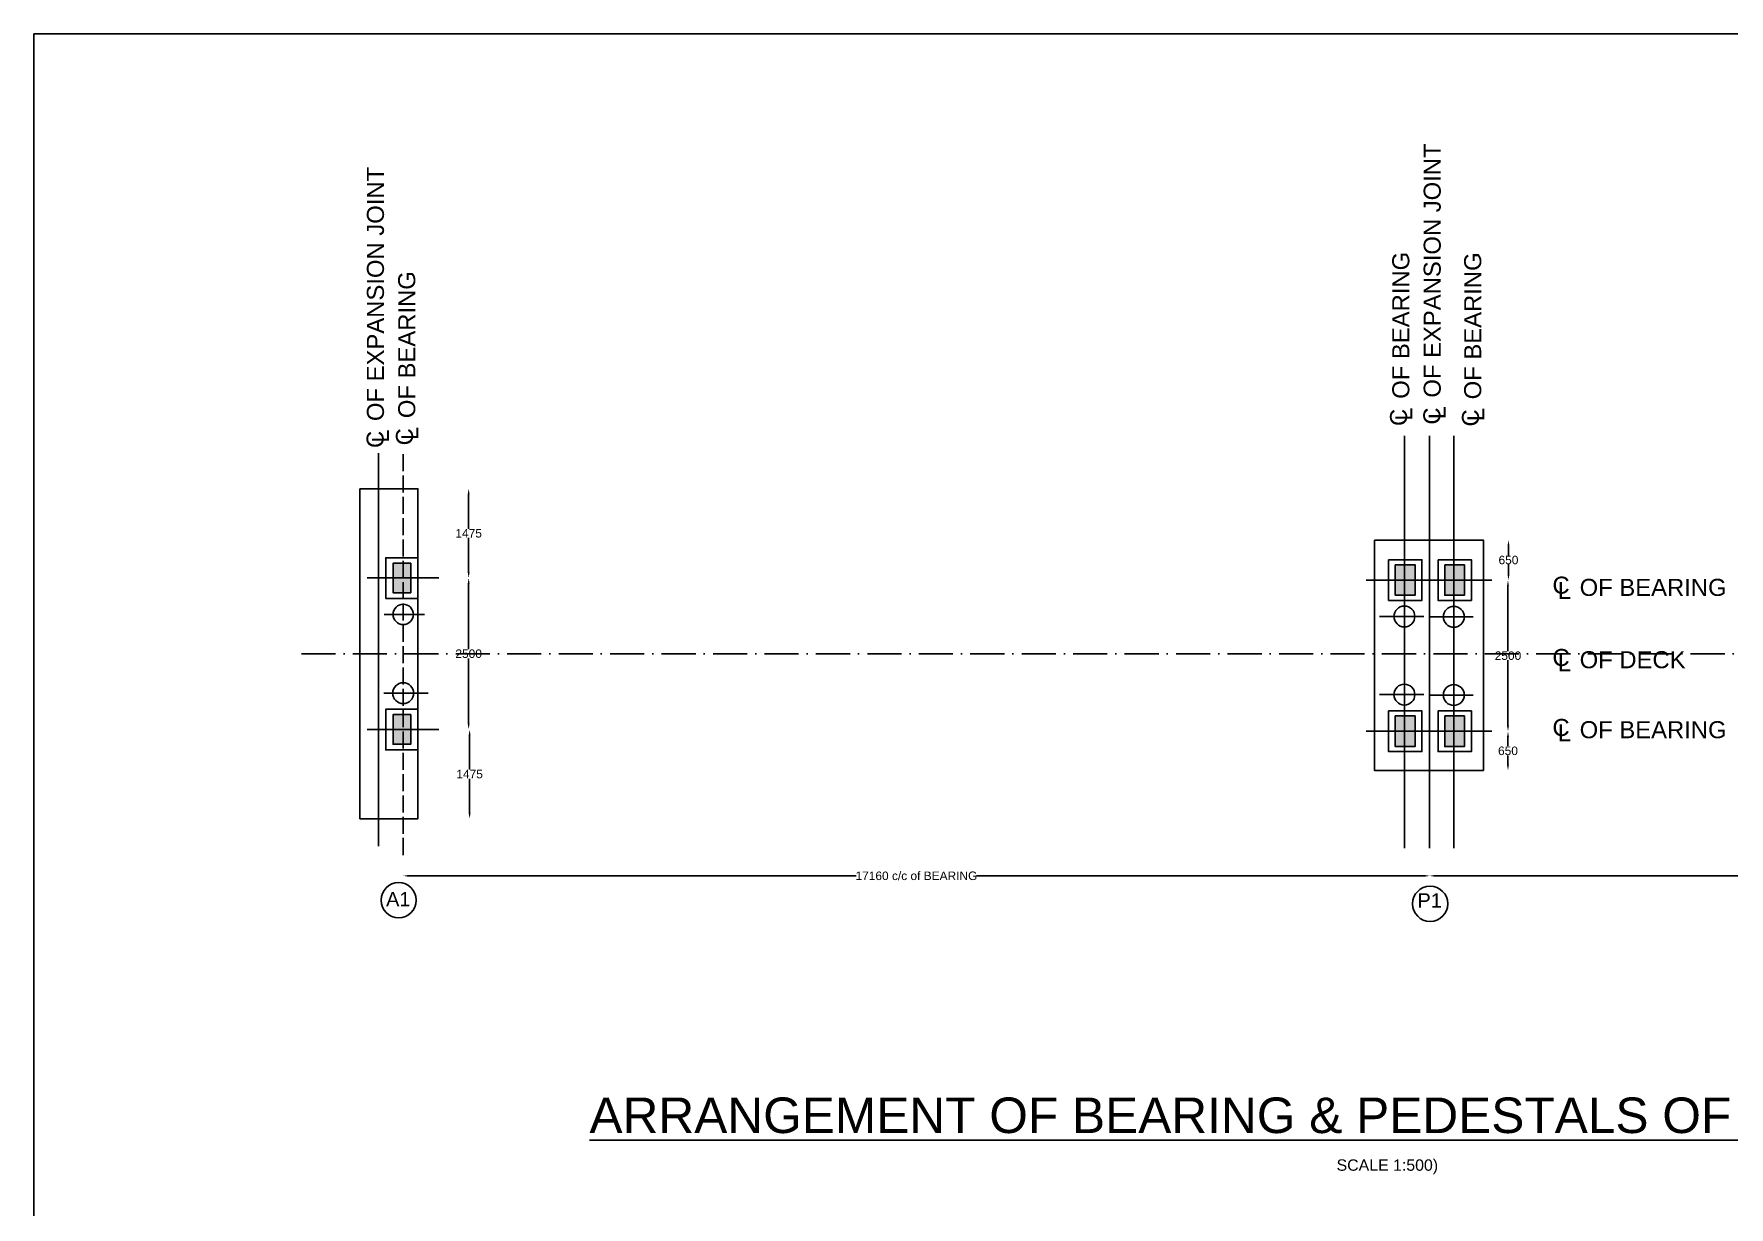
# Model space of a CAD drawing. Header units: inches. Extents: x 1038 to 2230, y -190 to 683.
# Drawn here: x 1038 to 1634, y 270 to 683 of the extents above; entities that cross this region are included whole.
import ezdxf

# ---------------------------------------------------------------- set-up
doc = ezdxf.new("R2010")
doc.units = ezdxf.units.IN
doc.header["$MEASUREMENT"] = 0
doc.linetypes.add('ACAD_ISO02W100', pattern=[15, 12, -3])
doc.linetypes.add('ACAD_ISO10W100', pattern=[18, 12, -3, 0, -3])
doc.layers.add('0 @ 1', color=7, linetype='Continuous')
doc.layers.add('DIMENSIONS', color=7, linetype='Continuous')
doc.styles.add('Annotative', font='arial.ttf', dxfattribs={"height": 4})
doc.styles.get("Standard").update_dxf_attribs({"font": 'arial.ttf', "height": 3})
doc.dimstyles.get("Standard").update_dxf_attribs({"dimtxt": 3, "dimasz": 2, "dimexe": 0.18, "dimexo": 0.0625, "dimgap": 0.09, "dimtad": 0, "dimtih": 1, "dimtoh": 1, "dimdec": 0, "dimzin": 0, "dimdsep": 46, "dimtxsty": 'Standard', "dimcen": 0.09, "dimse1": 1, "dimse2": 1, "dimadec": 0, "dimazin": 0, "dimtfac": 1, "dimtdec": 0, "dimtofl": 0, "dimtmove": 0, "dimatfit": 3, "dimfxl": 1, "dimtolj": 1, "dimtzin": 0, "dimarcsym": 0})

# ---------------------------------------------------------------- blocks, each defined once
blk = doc.blocks.new('*D1')
at = {"layer": 'Defpoints', "color": 0, "transparency": 16777216}
for p in [(1172.8, 522.7), (1172.8, 491.28), (1190.65, 491.28)]:
    blk.add_point(p, dxfattribs=at)
at = {"layer": 'DIMENSIONS', "color": 0, "lineweight": -2, "transparency": 16777216}
for p, q in [((1190.65, 520.7), (1190.65, 508.61)), ((1190.65, 493.28), (1190.65, 505.36))]:
    blk.add_line(p, q, dxfattribs=at)
at = {"layer": 'DIMENSIONS', "color": 0, "transparency": 16777216}
for points in [[(1190.32, 520.7), (1190.98, 520.7), (1190.65, 522.7)], [(1190.32, 493.28), (1190.98, 493.28), (1190.65, 491.28)]]:
    blk.add_solid(points, dxfattribs=at)
at = {"layer": 'DIMENSIONS', "color": 0, "transparency": 16777216, "insert": (1190.65, 506.99), "char_height": 3, "attachment_point": 5}
blk.add_mtext('\\A1;1475', dxfattribs=at)
blk = doc.blocks.new('*D2')
at = {"layer": 'Defpoints', "color": 0, "transparency": 16777216}
for p in [(1170.3, 491.28), (1172.8, 438.01), (1190.65, 438.01)]:
    blk.add_point(p, dxfattribs=at)
at = {"layer": 'DIMENSIONS', "color": 0, "lineweight": -2, "transparency": 16777216}
for p, q in [((1190.65, 489.28), (1190.65, 466.26)), ((1190.65, 440.01), (1190.65, 463.02))]:
    blk.add_line(p, q, dxfattribs=at)
at = {"layer": 'DIMENSIONS', "color": 0, "transparency": 16777216}
for points in [[(1190.32, 489.28), (1190.98, 489.28), (1190.65, 491.28)], [(1190.32, 440.01), (1190.98, 440.01), (1190.65, 438.01)]]:
    blk.add_solid(points, dxfattribs=at)
at = {"layer": 'DIMENSIONS', "color": 0, "transparency": 16777216, "insert": (1190.65, 464.64), "char_height": 3, "attachment_point": 5}
blk.add_mtext('\\A1;2500', dxfattribs=at)
blk = doc.blocks.new('*D3')
at = {"layer": 'Defpoints', "color": 0, "transparency": 16777216}
for p in [(1172.8, 437.96), (1172.8, 406.61), (1190.98, 406.61)]:
    blk.add_point(p, dxfattribs=at)
at = {"layer": 'DIMENSIONS', "color": 0, "lineweight": -2, "transparency": 16777216}
for p, q in [((1190.98, 435.96), (1190.98, 423.91)), ((1190.98, 408.61), (1190.98, 420.66))]:
    blk.add_line(p, q, dxfattribs=at)
at = {"layer": 'DIMENSIONS', "color": 0, "transparency": 16777216}
for points in [[(1190.65, 435.96), (1191.32, 435.96), (1190.98, 437.96)], [(1190.65, 408.61), (1191.32, 408.61), (1190.98, 406.61)]]:
    blk.add_solid(points, dxfattribs=at)
at = {"layer": 'DIMENSIONS', "color": 0, "transparency": 16777216, "insert": (1190.98, 422.29), "char_height": 3, "attachment_point": 5}
blk.add_mtext('\\A1;1475', dxfattribs=at)
blk = doc.blocks.new('*D4')
at = {"layer": 'Defpoints', "color": 0, "transparency": 16777216}
for p in [(1537.19, 504.61), (1537.19, 490.53), (1556.42, 490.53)]:
    blk.add_point(p, dxfattribs=at)
at = {"layer": 'DIMENSIONS', "color": 0, "lineweight": -2, "transparency": 16777216}
for p, q in [((1556.42, 502.61), (1556.42, 499.21)), ((1556.42, 492.53), (1556.42, 495.97))]:
    blk.add_line(p, q, dxfattribs=at)
at = {"layer": 'DIMENSIONS', "color": 0, "transparency": 16777216}
for points in [[(1556.09, 502.61), (1556.75, 502.61), (1556.42, 504.61)], [(1556.09, 492.53), (1556.75, 492.53), (1556.42, 490.53)]]:
    blk.add_solid(points, dxfattribs=at)
at = {"layer": 'DIMENSIONS', "color": 0, "transparency": 16777216, "insert": (1556.42, 497.59), "char_height": 3, "attachment_point": 5}
blk.add_mtext('\\A1;650', dxfattribs=at)
blk = doc.blocks.new('*D5')
at = {"layer": 'Defpoints', "color": 0, "transparency": 16777216}
for p in [(1537.19, 490.53), (1537.19, 437.35), (1556.25, 437.35)]:
    blk.add_point(p, dxfattribs=at)
at = {"layer": 'DIMENSIONS', "color": 0, "lineweight": -2, "transparency": 16777216}
for p, q in [((1556.25, 488.53), (1556.25, 465.56)), ((1556.25, 439.35), (1556.25, 462.32))]:
    blk.add_line(p, q, dxfattribs=at)
at = {"layer": 'DIMENSIONS', "color": 0, "transparency": 16777216}
for points in [[(1555.91, 488.53), (1556.58, 488.53), (1556.25, 490.53)], [(1555.91, 439.35), (1556.58, 439.35), (1556.25, 437.35)]]:
    blk.add_solid(points, dxfattribs=at)
at = {"layer": 'DIMENSIONS', "color": 0, "transparency": 16777216, "insert": (1556.25, 463.94), "char_height": 3, "attachment_point": 5}
blk.add_mtext('\\A1;2500', dxfattribs=at)
blk = doc.blocks.new('*D6')
at = {"layer": 'Defpoints', "color": 0, "transparency": 16777216}
for p in [(1537.19, 437.35), (1537.19, 423.61), (1556.25, 423.61)]:
    blk.add_point(p, dxfattribs=at)
at = {"layer": 'DIMENSIONS', "color": 0, "lineweight": -2, "transparency": 16777216}
for p, q in [((1556.25, 435.35), (1556.25, 432.1)), ((1556.25, 425.61), (1556.25, 428.86))]:
    blk.add_line(p, q, dxfattribs=at)
at = {"layer": 'DIMENSIONS', "color": 0, "transparency": 16777216}
for points in [[(1555.91, 435.35), (1556.58, 435.35), (1556.25, 437.35)], [(1555.91, 425.61), (1556.58, 425.61), (1556.25, 423.61)]]:
    blk.add_solid(points, dxfattribs=at)
at = {"layer": 'DIMENSIONS', "color": 0, "transparency": 16777216, "insert": (1556.25, 430.48), "char_height": 3, "attachment_point": 5}
blk.add_mtext('\\A1;650', dxfattribs=at)
blk = doc.blocks.new('*D10')
at = {"layer": 'Defpoints', "color": 0, "transparency": 16777216}
for p in [(1528.7, 396.31), (1167.62, 393.09), (1528.7, 386.51)]:
    blk.add_point(p, dxfattribs=at)
at = {"layer": 'DIMENSIONS', "color": 0, "lineweight": -2, "transparency": 16777216}
for p, q in [((1169.62, 386.51), (1327, 386.51)), ((1526.7, 386.51), (1369.32, 386.51))]:
    blk.add_line(p, q, dxfattribs=at)
at = {"layer": 'DIMENSIONS', "color": 0, "transparency": 16777216}
for points in [[(1169.62, 386.85), (1169.62, 386.18), (1167.62, 386.51)], [(1526.7, 386.85), (1526.7, 386.18), (1528.7, 386.51)]]:
    blk.add_solid(points, dxfattribs=at)
at = {"layer": 'DIMENSIONS', "color": 0, "transparency": 16777216, "insert": (1348.16, 386.51), "char_height": 3, "attachment_point": 5}
blk.add_mtext('\\A1;17160 c/c of BEARING ', dxfattribs=at)
blk = doc.blocks.new('*D11')
at = {"layer": 'Defpoints', "color": 0, "transparency": 16777216}
for p in [(1528.7, 386.51), (1890.42, 386.51), (1890.42, 386.51)]:
    blk.add_point(p, dxfattribs=at)
at = {"layer": 'DIMENSIONS', "color": 0, "lineweight": -2, "transparency": 16777216}
for p, q in [((1530.7, 386.51), (1686.3, 386.51)), ((1888.42, 386.51), (1732.81, 386.51))]:
    blk.add_line(p, q, dxfattribs=at)
at = {"layer": 'DIMENSIONS', "color": 0, "transparency": 16777216}
for points in [[(1530.7, 386.85), (1530.7, 386.18), (1528.7, 386.51)], [(1888.42, 386.85), (1888.42, 386.18), (1890.42, 386.51)]]:
    blk.add_solid(points, dxfattribs=at)
at = {"layer": 'DIMENSIONS', "color": 0, "transparency": 16777216, "insert": (1709.56, 386.51), "char_height": 3, "attachment_point": 5}
blk.add_mtext('\\A1;17160 C/C OF BEARING ', dxfattribs=at)

msp = doc.modelspace()

# ---------------------------------------------------------------- hatches: boundary and pattern name
h = msp.add_hatch(color=0)
h.paths.add_polyline_path([(1170.3, 443.22), (1164.06, 443.22), (1164.06, 432.8), (1170.3, 432.8)])
h.paths.add_polyline_path([(1170.3, 496.49), (1164.06, 496.49), (1164.06, 486.07), (1170.3, 486.07)])
for points in [[(1516.62, 495.93), (1523.56, 495.93), (1523.56, 485.2), (1516.62, 485.2)], [(1534, 495.93), (1540.94, 495.93), (1540.94, 485.2), (1534, 485.2)], [(1516.62, 442.75), (1523.56, 442.75), (1523.56, 432.01), (1516.62, 432.01)], [(1534, 442.75), (1540.94, 442.75), (1540.94, 432.01), (1534, 432.01)]]:
    msp.add_hatch(color=0).paths.add_polyline_path(points)

# ---------------------------------------------------------------- linework, layer by layer
at = {"color": 0}
for points in [[(2230.19, -190.05), (1037.71, -190.05), (1037.71, 682.65), (2230.19, 682.65)], [(1152.39, 522.7), (1172.8, 522.7), (1172.8, 406.61), (1152.39, 406.61)], [(1509.27, 504.61), (1547.58, 504.61), (1547.58, 423.61), (1509.27, 423.61)], [(1172.8, 498.4), (1161.51, 498.4), (1161.51, 484.07), (1172.8, 484.07)], [(1170.3, 496.49), (1164.06, 496.49), (1164.06, 486.07), (1170.3, 486.07)], [(1514.27, 497.7), (1526, 497.7), (1526, 483.39), (1514.27, 483.39)], [(1516.62, 495.93), (1523.56, 495.93), (1523.56, 485.2), (1516.62, 485.2)], [(1531.65, 497.7), (1543.38, 497.7), (1543.38, 483.39), (1531.65, 483.39)], [(1534, 495.93), (1540.94, 495.93), (1540.94, 485.2), (1534, 485.2)], [(1172.8, 445.13), (1161.51, 445.13), (1161.51, 430.8), (1172.8, 430.8)], [(1170.3, 443.22), (1164.06, 443.22), (1164.06, 432.8), (1170.3, 432.8)], [(1514.27, 444.51), (1526, 444.51), (1526, 430.21), (1514.27, 430.21)], [(1516.62, 442.75), (1523.56, 442.75), (1523.56, 432.01), (1516.62, 432.01)], [(1531.65, 444.51), (1543.38, 444.51), (1543.38, 430.21), (1531.65, 430.21)], [(1534, 442.75), (1540.94, 442.75), (1540.94, 432.01), (1534, 432.01)]]:
    msp.add_lwpolyline(points, close=True, dxfattribs=at)
for points in [[(1519.81, 396.31), (1519.81, 541.24)], [(1528.7, 396.31), (1528.7, 541.24)], [(1537.19, 396.31), (1537.19, 541.24)], [(1158.88, 396.98), (1158.88, 535.15)], [(1155, 491.28), (1180.13, 491.28)], [(1506.4, 490.53), (1550.6, 490.53)], [(1160.98, 478.47), (1175.08, 478.47)], [(1526.65, 477.75), (1511.01, 477.75)], [(1544.03, 477.63), (1528.39, 477.63)], [(1160.78, 450.76), (1176.42, 450.76)], [(1526.65, 450.26), (1511.01, 450.26)], [(1544.03, 450.12), (1528.39, 450.12)], [(1155, 438.01), (1180.13, 438.01)], [(1506.4, 437.35), (1550.6, 437.35)]]:
    msp.add_lwpolyline(points, dxfattribs=at)
at = {"color": 0, "linetype": 'ACAD_ISO02W100', "ltscale": 0.5}
msp.add_lwpolyline([(1167.62, 534.83), (1167.62, 393.09)], dxfattribs=at)
at = {"color": 0, "linetype": 'ACAD_ISO10W100'}
msp.add_lwpolyline([(1131.81, 464.66), (1926.65, 464.66)], dxfattribs=at)
at = {"color": 0}
for centre, radius in [((1167.62, 478.47), 3.58), ((1519.81, 477.75), 3.67), ((1537.19, 477.63), 3.67), ((1167.62, 450.76), 3.67), ((1519.81, 450.26), 3.67), ((1537.19, 450.12), 3.67), ((1166.02, 377.95), 6.19), ((1528.87, 376.68), 6.19)]:
    msp.add_circle(centre, radius, dxfattribs=at)

# ---------------------------------------------------------------- texts
at = {"layer": '0 @ 1', "color": 0, "style": 'Annotative'}
for s, p in [('OF EXPANSION JOINT ', (1532.59, 554.72)), ('OF EXPANSION JOINT ', (1160.85, 546.48)), ('OF BEARING ', (1521.54, 554.31)), ('OF BEARING ', (1546.84, 554.12)), ('OF BEARING ', (1171.86, 547.5)), ('C', (1520.75, 544.73)), ('L ', (1522.62, 546.6)), ('C', (1532.47, 545.23)), ('L ', (1534.34, 547.1)), ('C', (1546.05, 544.55)), ('L ', (1547.92, 546.42)), ('C', (1160.74, 536.99)), ('L ', (1162.61, 538.86)), ('C', (1171.07, 537.92)), ('L ', (1172.94, 539.79))]:
    msp.add_text(s, height=6, rotation=90, dxfattribs=at).set_placement(p)
for s, height, p in [('C', 6, (1571.89, 485.77)), ('L ', 6, (1573.76, 483.9)), ('OF BEARING ', 6, (1581.46, 484.98)), ('C', 6, (1571.89, 460.33)), ('OF DECK', 6, (1581.46, 459.54)), ('L ', 6, (1573.76, 458.46)), ('C', 6, (1571.89, 435.71)), ('L ', 6, (1573.76, 433.84)), ('OF BEARING ', 6, (1581.46, 434.92)), ('A1', 5, (1161.61, 375.84)), ('P1', 5, (1524.43, 375.38)), ('%%UARRANGEMENT OF BEARING & PEDESTALS OF OVER ABUTMENT ', 12.5, (1233.13, 296.05)), ('SCALE 1:500)', 4, (1495.95, 282.79))]:
    msp.add_text(s, height=height, dxfattribs=at).set_placement(p)

# ---------------------------------------------------------------- dimensions: what is measured, and where the dimension line sits
at = {"layer": 'DIMENSIONS', "color": 0}
for base, p1, p2, text, picture, middle in [((1190.65, 491.28), (1172.8, 522.7), (1172.8, 491.28), '1475', '*D1', (1190.65, 506.99)), ((1190.65, 438.01), (1170.3, 491.28), (1172.8, 438.01), '2500', '*D2', (1190.65, 464.64)), ((1556.25, 437.35), (1537.19, 490.53), (1537.19, 437.35), '2500', '*D5', (1556.25, 463.94)), ((1190.98, 406.61), (1172.8, 437.96), (1172.8, 406.61), '1475', '*D3', (1190.98, 422.29)), ((1556.25, 423.61), (1537.19, 437.35), (1537.19, 423.61), '650', '*D6', (1556.25, 430.48))]:
    dim = msp.add_linear_dim(base=base, p1=p1, p2=p2, angle=90, text=text, dimstyle='Standard', dxfattribs=at)
    dim.commit()
    dim.dimension.update_dxf_attribs({"geometry": picture, "text_midpoint": middle})
dim = msp.add_linear_dim(base=(1556.42, 490.53), p1=(1537.19, 504.61), p2=(1537.19, 490.53), angle=90, text='650', dimstyle='Standard', dxfattribs=at)
dim.commit()
dim.dimension.update_dxf_attribs({"geometry": '*D4', "text_midpoint": (1556.42, 497.59), "dimtype": 160})
for base, p1, p2, text, picture, middle in [((1528.7, 386.51), (1167.62, 393.09), (1528.7, 396.31), '17160 c/c of BEARING ', '*D10', (1348.16, 386.51)), ((1890.42, 386.51), (1528.7, 386.51), (1890.42, 386.51), '17160 C/C OF BEARING ', '*D11', (1709.56, 386.51))]:
    dim = msp.add_linear_dim(base=base, p1=p1, p2=p2, text=text, dimstyle='Standard', dxfattribs=at)
    dim.commit()
    dim.dimension.update_dxf_attribs({"geometry": picture, "text_midpoint": middle})

doc.saveas('drawing.dxf')
